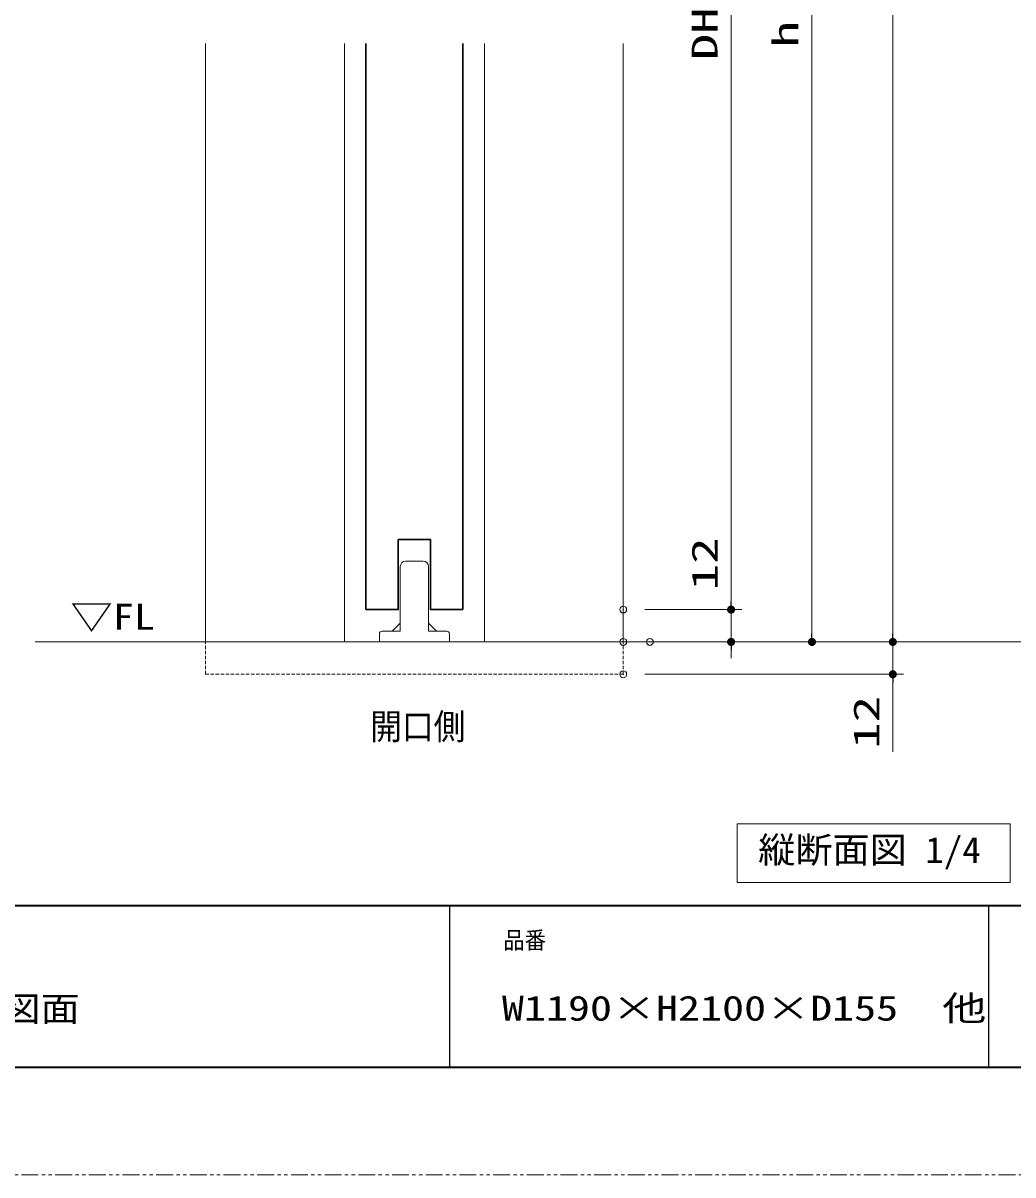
# Model space of a CAD drawing. Units: millimetres, scale not verified. Extents: x -1306 to 1306, y -607 to 607.
# Drawn here: x -381.1 to -13.8, y -594 to -166.7 of the extents above; entities that cross this region are included whole.
import ezdxf
from ezdxf.enums import TextEntityAlignment as Align

# ---------------------------------------------------------------- set-up
doc = ezdxf.new("R2010")
doc.units = ezdxf.units.MM
doc.header["$LTSCALE"] = 5
doc.header["$PDMODE"] = 32
doc.header["$PDSIZE"] = 2.5
doc.linetypes.add('USER1', pattern=[2.5, 1.25, -0.25, 0.25, -0.25, 0.25, -0.25])
doc.linetypes.add('USER2', pattern=[0.375, 0.25, -0.125])
for name, color, linetype, lineweight in [('0-1_線(黄)', 2, 'Continuous', 15), ('0-3_陰線', 4, 'USER1', 9), ('0-D_線(白)', 7, 'Continuous', 30), ('1-0_線(水)', 4, 'Continuous', 9), ('1-1_寸法線', 3, 'Continuous', 13), ('1-4_DEFPOINTS', 7, 'Continuous', 5), ('1-5_0', 3, 'Continuous', 25), ('1-6_点線(黄)', 2, 'USER2', 15), ('1-7_図面枠', 7, 'Continuous', 35)]:
    doc.layers.add(name, color=color, linetype=linetype, lineweight=lineweight)
doc.styles.add('ＭＳ ゴシック', font='')
doc.styles.get('ＭＳ ゴシック').set_extended_font_data('MS Gothic')

# ---------------------------------------------------------------- blocks, each defined once
blk = doc.blocks.new('_DOT')
at = {"layer": '1-5_0'}
blk.add_line((-2.5, 0), (-5, 0), dxfattribs=at)
for points in [[(0, 0), (-2.5, 0), (-2.48, 0.313)], [(0, 0), (-2.48, -0.313), (-2.5, 0)], [(0, 0), (-2.48, 0.313), (-2.421, 0.622)], [(0, 0), (-2.421, -0.622), (-2.48, -0.313)], [(0, 0), (-2.421, 0.622), (-2.324, 0.92)], [(0, 0), (-2.324, -0.92), (-2.421, -0.622)], [(0, 0), (-2.324, 0.92), (-2.191, 1.204)], [(0, 0), (-2.191, -1.204), (-2.324, -0.92)], [(0, 0), (-2.191, 1.204), (-2.023, 1.469)], [(0, 0), (-2.023, -1.469), (-2.191, -1.204)], [(0, 0), (-2.023, 1.469), (-1.822, 1.711)], [(0, 0), (-1.822, -1.711), (-2.023, -1.469)], [(0, 0), (-1.822, 1.711), (-1.594, 1.926)], [(0, 0), (-1.594, -1.926), (-1.822, -1.711)], [(0, 0), (-1.594, 1.926), (-1.34, 2.111)], [(0, 0), (-1.34, -2.111), (-1.594, -1.926)], [(0, 0), (-1.34, 2.111), (-1.064, 2.262)], [(0, 0), (-1.064, -2.262), (-1.34, -2.111)], [(0, 0), (-1.064, 2.262), (-0.773, 2.378)], [(0, 0), (-0.773, -2.378), (-1.064, -2.262)], [(0, 0), (-0.773, 2.378), (-0.468, 2.456)], [(0, 0), (-0.468, -2.456), (-0.773, -2.378)], [(0, 0), (-0.468, 2.456), (-0.157, 2.495)], [(0, 0), (-0.157, -2.495), (-0.468, -2.456)], [(0, 0), (-0.157, 2.495), (0.157, 2.495)], [(0, 0), (0.157, -2.495), (-0.157, -2.495)], [(0, 0), (0.157, 2.495), (0.468, 2.456)], [(0, 0), (0.468, 2.456), (0.773, 2.378)], [(0, 0), (0.773, 2.378), (1.064, 2.262)], [(0, 0), (1.064, 2.262), (1.34, 2.111)], [(0, 0), (1.34, 2.111), (1.594, 1.926)], [(0, 0), (1.594, 1.926), (1.822, 1.711)], [(0, 0), (1.822, 1.711), (2.023, 1.469)], [(0, 0), (2.023, 1.469), (2.191, 1.204)], [(0, 0), (2.191, 1.204), (2.324, 0.92)], [(0, 0), (2.324, 0.92), (2.421, 0.622)], [(0, 0), (2.421, 0.622), (2.48, 0.313)], [(0, 0), (2.48, 0.313), (2.5, 0)], [(0, 0), (0.468, -2.456), (0.157, -2.495)], [(0, 0), (0.773, -2.378), (0.468, -2.456)], [(0, 0), (1.064, -2.262), (0.773, -2.378)], [(0, 0), (1.34, -2.111), (1.064, -2.262)], [(0, 0), (1.594, -1.926), (1.34, -2.111)], [(0, 0), (1.822, -1.711), (1.594, -1.926)], [(0, 0), (2.023, -1.469), (1.822, -1.711)], [(0, 0), (2.191, -1.204), (2.023, -1.469)], [(0, 0), (2.324, -0.92), (2.191, -1.204)], [(0, 0), (2.421, -0.622), (2.324, -0.92)], [(0, 0), (2.48, -0.313), (2.421, -0.622)], [(0, 0), (2.5, 0), (2.48, -0.313)]]:
    blk.add_solid(points, dxfattribs=at)
blk = doc.blocks.new('ｓｓ')
at = {"layer": '1-0_線(水)'}
for p, q in [((3773.92, 2885.92), (3806.42, 2885.92)), ((3816.42, 2875.92), (3816.42, 2755.92)), ((3763.92, 2770.92), (3748.92, 2755.92)), ((3816.42, 2770.92), (3831.42, 2755.92)), ((3816.42, 2755.92), (3850.17, 2755.92)), ((3855.17, 2750.92), (3855.17, 2735.92))]:
    blk.add_line(p, q, dxfattribs=at)
for points in [[(3730.17, 2755.92), (3763.92, 2755.92), (3763.92, 2875.92)], [(3855.17, 2735.92), (3725.17, 2735.92), (3725.17, 2750.92)]]:
    blk.add_lwpolyline(points, dxfattribs=at)
for centre, radius, start, end in [((3773.92, 2875.92), 10, 90, 180), ((3806.42, 2875.92), 10, 0, 90), ((3730.17, 2750.92), 5, 90, 180), ((3850.17, 2750.92), 5, 0, 90)]:
    blk.add_arc(centre, radius, start, end, dxfattribs=at)

msp = doc.modelspace()

# ---------------------------------------------------------------- linework, layer by layer
at = {"layer": '0-1_線(黄)'}
msp.add_line((-376.69, -396.27), (238.373, -396.27), dxfattribs=at)
msp.add_lwpolyline([(-116.2, -463.729), (-14.934, -463.729), (-14.934, -485.564), (-116.2, -485.564)], close=True, dxfattribs=at)
at = {"layer": '0-3_陰線'}
msp.add_line((387.036, -594), (-1292.964, -594), dxfattribs=at)
at = {"layer": '0-D_線(白)'}
for p, q in [((-253.928, -174.275), (-253.928, -384.27)), ((-217.927, -174.275), (-217.927, -384.27))]:
    msp.add_line(p, q, dxfattribs=at)
msp.add_lwpolyline([(-217.927, -384.27), (-229.927, -384.27), (-229.927, -358.27), (-241.927, -358.27), (-241.927, -384.27), (-253.928, -384.27)], dxfattribs=at)
at = {"layer": '1-0_線(水)'}
for p, q in [((-313.427, -174.275), (-313.427, -396.27)), ((-261.927, -174.275), (-261.927, -396.27)), ((-209.927, -174.275), (-209.927, -396.27)), ((-158.427, -174.275), (-158.427, -396.27)), ((-222.927, -396.27), (-248.927, -396.27))]:
    msp.add_line(p, q, dxfattribs=at)
at = {"layer": '1-1_寸法線'}
for p, q in [((-58.427, 80.73), (-58.427, -393.27)), ((-88.427, 50.73), (-88.427, -393.27)), ((-118.427, 40.73), (-118.427, -381.27)), ((-118.427, -381.27), (-118.427, -355.509)), ((-150.427, -384.27), (-114.427, -384.27)), ((-150.427, -384.27), (-114.427, -384.27)), ((-118.427, -396.27), (-118.427, -384.27)), ((-58.427, -393.27), (-58.427, -390.27)), ((-150.427, -396.27), (-114.427, -396.27)), ((-150.427, -396.27), (-54.427, -396.27)), ((-140.542, -396.27), (-54.427, -396.27)), ((-140.542, -396.27), (-84.427, -396.27)), ((-58.427, -396.27), (-58.427, -408.27)), ((-118.427, -399.27), (-118.427, -402.27)), ((-150.427, -408.27), (-54.427, -408.27)), ((-58.427, -411.27), (-58.427, -437.032))]:
    msp.add_line(p, q, dxfattribs=at)
at = {"layer": '1-4_DEFPOINTS'}
for p in [(-158.427, -384.27), (-118.427, -384.27), (-158.427, -396.27), (-158.427, -396.27), (-148.542, -396.27), (-118.427, -396.27), (-88.427, -396.27), (-58.427, -396.27), (-158.427, -408.27), (-58.427, -408.27)]:
    msp.add_point(p, dxfattribs=at)
at = {"layer": '1-5_0', "color": 7}
for p, q in [((-222.964, -494), (-222.964, -554)), ((-22.964, -494), (-22.964, -554))]:
    msp.add_line(p, q, dxfattribs=at)
at = {"layer": '1-6_点線(黄)'}
msp.add_line((-313.427, -408.27), (-313.427, -396.27), dxfattribs=at)
msp.add_lwpolyline([(-313.427, -408.27), (-158.427, -408.27), (-158.427, -396.27)], dxfattribs=at)
at = {"layer": '1-7_図面枠'}
msp.add_line((-1252.964, -494), (347.036, -494), dxfattribs=at)
msp.add_lwpolyline([(-1252.964, -554), (347.036, -554), (347.036, 554), (-1252.964, 554)], close=True, dxfattribs=at)

# ---------------------------------------------------------------- block references
at = {"layer": '1-0_線(水)', "xscale": 0.2, "yscale": 0.2}
msp.add_blockref('ｓｓ', (-993.962, -943.455), dxfattribs=at)
at = {"layer": '1-1_寸法線', "xscale": 0.6, "yscale": 0.6}
for p, rotation in [((-118.427, -384.27), 270), ((-118.427, -384.27), 270), ((-118.427, -396.27), 90), ((-88.427, -396.27), 270), ((-58.427, -396.27), 270), ((-58.427, -396.27), 270), ((-58.427, -408.27), 90)]:
    msp.add_blockref('_DOT', p, dxfattribs=dict(at, rotation=rotation))

# ---------------------------------------------------------------- texts
at = {"layer": '0-1_線(黄)', "style": 'ＭＳ ゴシック'}
for s, height, width, p in [('▽FL', 9.604, 1.2, (-363.585, -394.602)), ('開口側', 9.604, 0.9, (-252.352, -435.344)), ('縦断面図 1/4', 9.621, 1.05, (-108.36, -481.108))]:
    msp.add_text(s, height=height, dxfattribs=dict(at, width=width)).set_placement(p, align=Align.BOTTOM_LEFT)
at = {"layer": '1-1_寸法線', "style": 'ＭＳ ゴシック', "width": 1.5}
for s, p in [('DH', (-120.577, -180.509)), ('h', (-90.577, -175.794)), ('12', (-120.577, -377.128)), ('12', (-60.577, -435.89))]:
    msp.add_text(s, height=9.604, rotation=90, dxfattribs=at).set_placement(p, align=Align.BOTTOM_LEFT)
at = {"layer": '1-7_図面枠', "style": 'ＭＳ ゴシック'}
for s, height, width, p in [('品番', 6.452, 0.9, (-202.964, -512.073)), ('ノッポ H2100・2400 W1190・1450・1645・1745  D155 壁引込戸 フラット 図面', 9.236, 1.15, (-873.76, -539.776)), ('W1190×H2100×D155\u3000他', 9.236, 1.3, (-203.459, -539.518))]:
    msp.add_text(s, height=height, dxfattribs=dict(at, width=width)).set_placement(p, align=Align.BOTTOM_LEFT)

doc.saveas('drawing.dxf')
